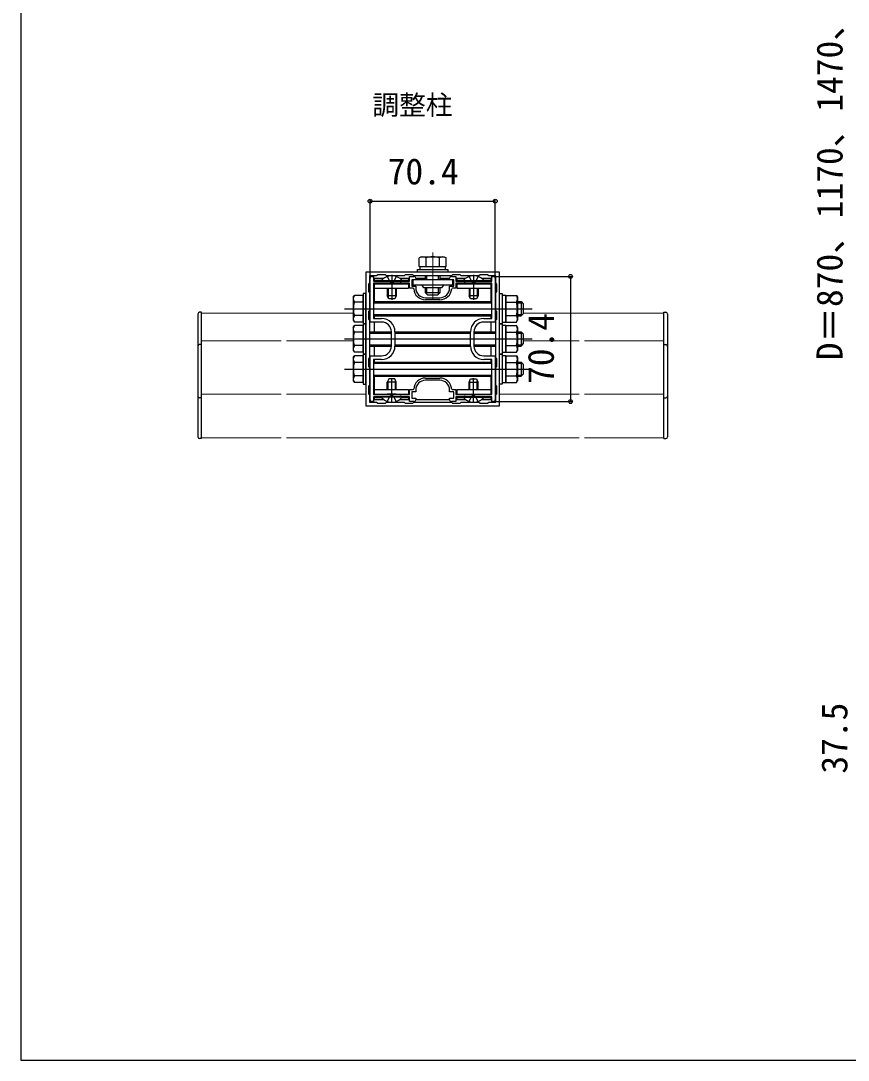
# Model space of a CAD drawing. Units: millimetres, scale not verified. Extents: x -875 to 875, y -1303 to 1296.
# Drawn here: x -875 to -410, y -1303 to -719 of the extents above; entities that cross this region are included whole.
import ezdxf
from ezdxf.enums import TextEntityAlignment as Align

# ---------------------------------------------------------------- set-up
doc = ezdxf.new("R2010")
doc.units = ezdxf.units.MM
doc.header["$LTSCALE"] = 8
for name, color, linetype in [('0-1_USER1', 3, 'Continuous'), ('0-2_YKK_11', 7, 'Continuous'), ('0-3_YKK_11E', 7, 'Continuous'), ('0-5_YKK_13', 4, 'Continuous'), ('0-6_YKK_D', 6, 'Continuous'), ('0-7_YKK_ZWAK', 7, 'Continuous')]:
    doc.layers.add(name, color=color, linetype=linetype)
doc.layers.add('0-4_YKK_12', color=2, linetype='Continuous', lineweight=18)
doc.styles.add('ＭＳ ゴシック', font='')
doc.styles.get('ＭＳ ゴシック').set_extended_font_data('MS Gothic')

msp = doc.modelspace()

# ---------------------------------------------------------------- linework, layer by layer
at = {"layer": '0-2_YKK_11'}
for p, q in [((-647.5, -874.6), (-639.5, -874.6)), ((-639.5, -875.8), (-647.5, -875.8)), ((-666.7, -901.8), (-666.7, -893.8)), ((-664.7, -893.8), (-664.7, -901.8)), ((-622.3, -901.8), (-622.3, -893.8)), ((-620.3, -893.8), (-620.3, -901.8)), ((-647.5, -919.8), (-639.5, -919.8)), ((-639.5, -921), (-647.5, -921))]:
    msp.add_line(p, q, dxfattribs=at)
for points in [[(-672.2, -888.3), (-678.7, -888.3), (-678.7, -863.6)], [(-677.7, -862.6), (-676.7, -862.6), (-676.7, -865.3), (-667.02, -865.3), (-666.76, -865.45), (-666.24, -865.45), (-665.98, -865.3), (-662.02, -865.3), (-661.76, -865.45), (-661.24, -865.45), (-660.98, -865.3), (-656.5, -865.3), (-656.5, -862.6), (-654, -862.6)], [(-653, -863.6), (-653, -864.6), (-655.3, -864.6), (-655.3, -868.1), (-653, -868.1), (-653, -869.1)], [(-634, -869.1), (-634, -868.1), (-631.7, -868.1), (-631.7, -864.6), (-634, -864.6), (-634, -863.6)], [(-633, -862.6), (-630.5, -862.6), (-630.5, -865.3), (-626.02, -865.3), (-625.76, -865.45), (-625.24, -865.45), (-624.98, -865.3), (-621.02, -865.3), (-620.76, -865.45), (-620.24, -865.45), (-619.98, -865.3), (-610.3, -865.3), (-610.3, -862.6), (-609.3, -862.6)], [(-608.3, -863.6), (-608.3, -888.3), (-614.8, -888.3)], [(-654.183, -869.579), (-654.482, -869.3), (-656.5, -869.3), (-656.5, -866.5), (-676.7, -866.5), (-676.7, -886.3), (-672.2, -886.3)], [(-610.3, -866.5), (-630.5, -866.5), (-630.5, -869.3), (-632.518, -869.3), (-632.817, -869.579)], [(-614.8, -886.3), (-610.3, -886.3), (-610.3, -866.5)], [(-678.7, -932), (-678.7, -907.3), (-672.2, -907.3)], [(-672.2, -909.3), (-676.7, -909.3), (-676.7, -929.1), (-656.5, -929.1), (-656.5, -926.3), (-654.482, -926.3), (-654.183, -926.021)], [(-632.817, -926.021), (-632.518, -926.3), (-630.5, -926.3), (-630.5, -929.1), (-610.3, -929.1), (-610.3, -909.3), (-614.8, -909.3)], [(-614.8, -907.3), (-608.3, -907.3), (-608.3, -932)], [(-653, -926.5), (-653, -927.5), (-655.3, -927.5), (-655.3, -931), (-653, -931), (-653, -932)], [(-634, -932), (-634, -931), (-631.7, -931), (-631.7, -927.5), (-634, -927.5), (-634, -926.5)], [(-654, -933), (-656.5, -933), (-656.5, -930.3), (-660.98, -930.3), (-661.24, -930.15), (-661.76, -930.15), (-662.02, -930.3), (-665.98, -930.3), (-666.24, -930.15), (-666.76, -930.15), (-667.02, -930.3), (-676.7, -930.3), (-676.7, -933), (-677.7, -933)], [(-609.3, -933), (-610.3, -933), (-610.3, -930.3), (-619.98, -930.3), (-620.24, -930.15), (-620.76, -930.15), (-621.02, -930.3), (-624.98, -930.3), (-625.24, -930.15), (-625.76, -930.15), (-626.02, -930.3), (-630.5, -930.3), (-630.5, -933), (-633, -933)]]:
    msp.add_lwpolyline(points, dxfattribs=at)
for centre, radius, start, end in [((-677.7, -863.6), 1, 90.00001, 179.99999), ((-654, -863.6), 1, 0.00001, 89.99999), ((-633, -863.6), 1, 90.00001, 179.99999), ((-609.3, -863.6), 1, 0.00001, 89.99999), ((-647.5, -869.1), 6.7, 184.09604, 270), ((-647.5, -869.1), 5.5, 180.00001, 269.99999), ((-639.5, -869.1), 5.5, 270.00001, 359.99999), ((-639.5, -869.1), 6.7, 270, 355.90396), ((-672.2, -893.8), 7.5, 0.00001, 89.99999), ((-614.8, -893.8), 7.5, 90.00001, 179.99999), ((-672.2, -893.8), 5.5, 0.00001, 89.99999), ((-614.8, -893.8), 5.5, 90.00001, 179.99999), ((-672.2, -901.8), 5.5, 270.00001, 359.99999), ((-672.2, -901.8), 7.5, 270.00001, 359.99999), ((-614.8, -901.8), 7.5, 180.00001, 269.99999), ((-614.8, -901.8), 5.5, 180.00001, 269.99999), ((-647.5, -926.5), 6.7, 90, 175.90396), ((-647.5, -926.5), 5.5, 90.00001, 179.99999), ((-639.5, -926.5), 6.7, 4.09604, 90), ((-639.5, -926.5), 5.5, 0.00001, 89.99999), ((-677.7, -932), 1, 180.00001, 269.99999), ((-654, -932), 1, 270.00001, 359.99999), ((-633, -932), 1, 180.00001, 269.99999), ((-609.3, -932), 1, 270.00001, 359.99999)]:
    msp.add_arc(centre, radius, start, end, dxfattribs=at)
at = {"layer": '0-3_YKK_11E'}
msp.add_lwpolyline([(-606, -860.3), (-681, -860.3), (-681, -935.3), (-606, -935.3)], close=True, dxfattribs=at)
for points in [[(-633, -862.3), (-654, -862.3), (-654.6, -861.7), (-658.9, -861.7), (-659.5, -862.3), (-669.5, -862.3), (-670.1, -861.7), (-674.4, -861.7), (-675, -862.3), (-679, -862.3), (-679, -866.3), (-679.6, -866.9), (-679.6, -871.2), (-679, -871.8), (-679, -881.8), (-679.6, -882.4), (-679.6, -886.7), (-679, -887.3), (-679, -908.3), (-679.6, -908.9), (-679.6, -913.2), (-679, -913.8), (-679, -923.8), (-679.6, -924.4), (-679.6, -928.7), (-679, -929.3), (-679, -933.3), (-675, -933.3), (-674.4, -933.9), (-670.1, -933.9), (-669.5, -933.3), (-659.5, -933.3), (-658.9, -933.9), (-654.6, -933.9), (-654, -933.3), (-633, -933.3), (-632.4, -933.9), (-628.1, -933.9), (-627.5, -933.3), (-617.5, -933.3)], [(-617.5, -933.3), (-616.9, -933.9), (-612.6, -933.9), (-612, -933.3), (-608, -933.3), (-608, -929.3), (-607.4, -928.7), (-607.4, -924.4), (-608, -923.8), (-608, -913.8), (-607.4, -913.2), (-607.4, -908.9), (-608, -908.3), (-608, -887.3), (-607.4, -886.7), (-607.4, -882.4), (-608, -881.8), (-608, -871.8), (-607.4, -871.2), (-607.4, -866.9), (-608, -866.3), (-608, -862.3), (-612, -862.3), (-612.6, -861.7), (-616.9, -861.7), (-617.5, -862.3), (-627.5, -862.3), (-628.1, -861.7), (-632.4, -861.7), (-633, -862.3)]]:
    msp.add_lwpolyline(points, dxfattribs=at)
at = {"layer": '0-4_YKK_12'}
for p, q in [((-643.5, -849.1), (-643.5, -875.6)), ((-773.5, -883.3), (-773.5, -953.3)), ((-513.5, -883.3), (-513.5, -953.3)), ((-773.5, -898.8), (-728.75, -898.8)), ((-725.75, -898.8), (-688.1, -898.8)), ((-592.6, -898.8), (-561.25, -898.8)), ((-558.25, -898.8), (-513.5, -898.8)), ((-773.5, -928.8), (-728.75, -928.8)), ((-725.75, -928.8), (-681, -928.8)), ((-606, -928.8), (-561.25, -928.8)), ((-558.25, -928.8), (-513.5, -928.8)), ((-773.5, -953.3), (-728.75, -953.3)), ((-725.75, -953.3), (-561.25, -953.3)), ((-558.25, -953.3), (-513.5, -953.3))]:
    msp.add_line(p, q, dxfattribs=at)
for points in [[(-773.5, -883.3), (-728.75, -883.3), (-725.75, -883.3), (-688.1, -883.3)], [(-592.6, -883.3), (-561.25, -883.3), (-558.25, -883.3), (-513.5, -883.3)]]:
    msp.add_lwpolyline(points, dxfattribs=at)
at = {"layer": '0-5_YKK_13'}
for p, q in [((-650, -851.6), (-651.006, -852.181)), ((-651.006, -857.1), (-651.006, -852.181)), ((-650, -851.6), (-637, -851.6)), ((-647.253, -857.1), (-647.253, -852.181)), ((-639.747, -857.1), (-639.747, -852.181)), ((-637, -851.6), (-635.994, -852.181)), ((-635.994, -857.1), (-635.994, -852.181)), ((-651.006, -857.1), (-635.994, -857.1)), ((-650.55, -858.7), (-650.55, -857.1)), ((-647.5, -857.1), (-639.5, -857.1)), ((-636.45, -857.1), (-636.45, -858.7)), ((-676.4, -864.8), (-672.179, -864.8)), ((-669, -862.717), (-667.645, -865.435)), ((-666.5, -861.8), (-666.5, -875.8)), ((-664, -862.717), (-665.355, -865.435)), ((-656.5, -863.8), (-661.934, -863.8)), ((-660.821, -864.8), (-657, -864.8)), ((-657, -863.8), (-657, -864.8)), ((-654.7, -864.6), (-654.7, -867.5)), ((-632.3, -864.6), (-654.7, -864.6)), ((-647.5, -863.8), (-653, -863.8)), ((-647.5, -864.6), (-647.5, -862.3)), ((-646.852, -864.6), (-646.852, -862.3)), ((-640.148, -864.6), (-640.148, -862.3)), ((-639.5, -862.3), (-639.5, -864.6)), ((-634, -863.8), (-639.5, -863.8)), ((-632.3, -864.6), (-632.3, -867.5)), ((-625.066, -863.8), (-630.5, -863.8)), ((-630, -863.8), (-630, -864.8)), ((-630, -864.8), (-626.179, -864.8)), ((-623, -862.717), (-621.645, -865.435)), ((-620.5, -861.8), (-620.5, -875.8)), ((-618, -862.717), (-619.355, -865.435)), ((-614.821, -864.8), (-610.6, -864.8)), ((-676.4, -866.542), (-676.4, -876.8)), ((-676.4, -866.8), (-657, -866.8)), ((-676.4, -869.3), (-657, -869.3)), ((-672.4, -865.052), (-672.4, -865.3)), ((-660.6, -865.052), (-672.4, -865.052)), ((-672.4, -865.3), (-660.6, -865.3)), ((-669, -866.7), (-668.927, -866.5)), ((-664, -866.7), (-669, -866.7)), ((-669, -866.7), (-669, -866.8)), ((-669, -869.3), (-669, -873.6)), ((-668.567, -866.7), (-668.609, -866.5)), ((-668.567, -866.7), (-668.567, -866.8)), ((-668.567, -869.3), (-668.567, -874.52)), ((-666.5, -866.044), (-667.645, -865.435)), ((-666.5, -866.044), (-665.355, -865.435)), ((-664.433, -866.7), (-664.391, -866.5)), ((-664.433, -866.7), (-664.433, -866.8)), ((-664.433, -869.3), (-664.433, -874.52)), ((-664, -866.7), (-664.073, -866.5)), ((-664, -866.7), (-664, -866.8)), ((-664, -869.3), (-664, -873.6)), ((-660.6, -865.052), (-660.6, -865.3)), ((-657, -866.8), (-657, -869.3)), ((-632.3, -867.5), (-654.7, -867.5)), ((-638.5, -869), (-648.5, -869)), ((-647.5, -871.9), (-647.5, -869)), ((-646.852, -872.548), (-646.852, -869)), ((-640.148, -872.548), (-640.148, -869)), ((-639.5, -869), (-639.5, -871.9)), ((-630, -866.8), (-630, -869.3)), ((-630, -866.8), (-610.6, -866.8)), ((-630, -869.3), (-610.6, -869.3)), ((-626.4, -865.052), (-626.4, -865.3)), ((-614.6, -865.052), (-626.4, -865.052)), ((-626.4, -865.3), (-614.6, -865.3)), ((-623, -866.7), (-622.927, -866.5)), ((-618, -866.7), (-623, -866.7)), ((-623, -866.7), (-623, -866.8)), ((-623, -869.3), (-623, -873.6)), ((-622.567, -866.7), (-622.609, -866.5)), ((-622.567, -866.7), (-622.567, -866.8)), ((-622.567, -869.3), (-622.567, -874.52)), ((-620.5, -866.044), (-621.645, -865.435)), ((-620.5, -866.044), (-619.355, -865.435)), ((-618.433, -866.7), (-618.391, -866.5)), ((-618.433, -866.7), (-618.433, -866.8)), ((-618.433, -869.3), (-618.433, -874.52)), ((-618, -866.7), (-618.073, -866.5)), ((-618, -866.7), (-618, -866.8)), ((-618, -869.3), (-618, -873.6)), ((-614.6, -865.052), (-614.6, -865.3)), ((-610.6, -876.8), (-610.6, -866.542)), ((-688.1, -874.3), (-687.519, -873.294)), ((-688.1, -874.3), (-688.1, -887.3)), ((-664, -873.6), (-669, -873.6)), ((-668.2, -875.3), (-669, -873.6)), ((-664.8, -875.3), (-668.2, -875.3)), ((-664, -873.6), (-664.8, -875.3)), ((-639.5, -871.9), (-647.5, -871.9)), ((-646.3, -873.1), (-647.5, -871.9)), ((-640.7, -873.1), (-646.3, -873.1)), ((-640.7, -873.1), (-639.5, -871.9)), ((-618, -873.6), (-623, -873.6)), ((-622.2, -875.3), (-623, -873.6)), ((-618.8, -875.3), (-622.2, -875.3)), ((-618, -873.6), (-618.8, -875.3)), ((-604.4, -873.1), (-602.4, -873.1)), ((-693.1, -880.8), (-587.6, -880.8)), ((-682.6, -877.047), (-687.519, -877.047)), ((-679, -876.8), (-678.7, -876.8)), ((-679, -877.48), (-678.7, -877.48)), ((-676.7, -876.8), (-610.3, -876.8)), ((-676.7, -877.48), (-610.3, -877.48)), ((-608.3, -876.8), (-608, -876.8)), ((-608.3, -877.48), (-608, -877.48)), ((-602.4, -877.047), (-596.481, -877.047)), ((-595.9, -877.48), (-593.12, -877.48)), ((-593.8, -876.8), (-593.8, -884.8)), ((-775.5, -883.8), (-775.5, -952.8)), ((-773.5, -882.8), (-774.5, -882.8)), ((-773.5, -953.8), (-773.5, -882.8)), ((-688.1, -887.3), (-687.519, -888.306)), ((-682.6, -884.553), (-687.519, -884.553)), ((-679.6, -884.12), (-678.7, -884.12)), ((-679.6, -884.8), (-678.7, -884.8)), ((-676.7, -884.12), (-610.3, -884.12)), ((-676.7, -884.8), (-610.3, -884.8)), ((-676.4, -884.8), (-676.4, -886.258)), ((-610.6, -886.258), (-610.6, -884.8)), ((-608.3, -884.12), (-607.4, -884.12)), ((-608.3, -884.8), (-607.4, -884.8)), ((-602.4, -884.553), (-596.481, -884.553)), ((-595.9, -884.12), (-593.12, -884.12)), ((-513.5, -953.8), (-513.5, -882.8)), ((-513.5, -882.8), (-512.5, -882.8)), ((-511.5, -883.8), (-511.5, -952.8)), ((-688.1, -891.3), (-687.519, -890.294)), ((-688.1, -891.3), (-688.1, -904.3)), ((-682.6, -888.306), (-687.519, -888.306)), ((-682.6, -894.047), (-687.519, -894.047)), ((-679, -893.8), (-666.7, -893.8)), ((-676.4, -888.3), (-676.4, -893.8)), ((-664.7, -893.8), (-622.3, -893.8)), ((-620.3, -893.8), (-608, -893.8)), ((-610.6, -893.8), (-610.6, -888.3)), ((-604.4, -890.1), (-602.4, -890.1)), ((-602.4, -894.047), (-596.481, -894.047)), ((-593.8, -893.8), (-593.8, -901.8)), ((-693.1, -897.8), (-587.6, -897.8)), ((-679, -894.48), (-666.7, -894.48)), ((-664.7, -894.48), (-622.3, -894.48)), ((-620.3, -894.48), (-608, -894.48)), ((-595.9, -894.48), (-593.12, -894.48)), ((-773.5, -900.954), (-774.5, -900.954)), ((-688.1, -904.3), (-687.519, -905.306)), ((-682.6, -901.553), (-687.519, -901.553)), ((-682.6, -905.306), (-687.519, -905.306)), ((-679, -901.12), (-666.7, -901.12)), ((-679, -901.8), (-666.7, -901.8)), ((-676.4, -901.8), (-676.4, -907.3)), ((-664.7, -901.12), (-622.3, -901.12)), ((-664.7, -901.8), (-622.3, -901.8)), ((-620.3, -901.12), (-608, -901.12)), ((-620.3, -901.8), (-608, -901.8)), ((-610.6, -907.3), (-610.6, -901.8)), ((-602.4, -901.553), (-596.481, -901.553)), ((-595.9, -901.12), (-593.12, -901.12)), ((-513.5, -900.954), (-512.5, -900.954)), ((-688.1, -908.3), (-687.519, -907.294)), ((-688.1, -908.3), (-688.1, -921.3)), ((-682.6, -911.047), (-687.519, -911.047)), ((-679.6, -910.8), (-678.7, -910.8)), ((-679.6, -911.48), (-678.7, -911.48)), ((-676.7, -910.8), (-610.3, -910.8)), ((-676.7, -911.48), (-610.3, -911.48)), ((-676.4, -909.342), (-676.4, -910.8)), ((-610.6, -910.8), (-610.6, -909.342)), ((-608.3, -910.8), (-607.4, -910.8)), ((-608.3, -911.48), (-607.4, -911.48)), ((-604.4, -907.1), (-602.4, -907.1)), ((-602.4, -911.047), (-596.481, -911.047)), ((-595.9, -911.48), (-593.12, -911.48)), ((-593.8, -910.8), (-593.8, -918.8)), ((-693.1, -914.8), (-587.6, -914.8)), ((-688.1, -921.3), (-687.519, -922.306)), ((-682.6, -918.553), (-687.519, -918.553)), ((-682.6, -922.306), (-687.519, -922.306)), ((-679, -918.12), (-678.7, -918.12)), ((-679, -918.8), (-678.7, -918.8)), ((-676.7, -918.12), (-610.3, -918.12)), ((-676.7, -918.8), (-610.3, -918.8)), ((-676.4, -918.8), (-676.4, -929.058)), ((-668.2, -920.3), (-669, -922)), ((-669, -926.3), (-669, -922)), ((-664, -922), (-669, -922)), ((-668.567, -926.3), (-668.567, -921.08)), ((-664.8, -920.3), (-668.2, -920.3)), ((-666.5, -933.8), (-666.5, -919.8)), ((-664, -922), (-664.8, -920.3)), ((-664.433, -926.3), (-664.433, -921.08)), ((-664, -926.3), (-664, -922)), ((-623, -922), (-622.2, -920.3)), ((-623, -926.3), (-623, -922)), ((-623, -922), (-618, -922)), ((-622.567, -926.3), (-622.567, -921.08)), ((-622.2, -920.3), (-618.8, -920.3)), ((-620.5, -933.8), (-620.5, -919.8)), ((-618.8, -920.3), (-618, -922)), ((-618.433, -926.3), (-618.433, -921.08)), ((-618, -926.3), (-618, -922)), ((-610.6, -929.058), (-610.6, -918.8)), ((-608.3, -918.12), (-608, -918.12)), ((-608.3, -918.8), (-608, -918.8)), ((-602.4, -918.553), (-596.481, -918.553)), ((-595.9, -918.12), (-593.12, -918.12)), ((-676.4, -926.3), (-657, -926.3)), ((-676.4, -928.8), (-657, -928.8)), ((-669, -928.9), (-669, -928.8)), ((-664, -928.9), (-669, -928.9)), ((-669, -928.9), (-668.927, -929.1)), ((-668.567, -928.9), (-668.609, -929.1)), ((-668.567, -928.9), (-668.567, -928.8)), ((-664.433, -928.9), (-664.433, -928.8)), ((-664.433, -928.9), (-664.391, -929.1)), ((-664, -928.9), (-664.073, -929.1)), ((-664, -928.9), (-664, -928.8)), ((-657, -926.3), (-657, -928.8)), ((-630, -926.3), (-630, -928.8)), ((-630, -926.3), (-610.6, -926.3)), ((-630, -928.8), (-610.6, -928.8)), ((-623, -928.9), (-623, -928.8)), ((-623, -928.9), (-618, -928.9)), ((-623, -928.9), (-622.927, -929.1)), ((-622.567, -928.9), (-622.609, -929.1)), ((-622.567, -928.9), (-622.567, -928.8)), ((-618.433, -928.9), (-618.433, -928.8)), ((-618.433, -928.9), (-618.391, -929.1)), ((-618, -928.9), (-618.073, -929.1)), ((-618, -928.9), (-618, -928.8)), ((-773.5, -930.954), (-774.5, -930.954)), ((-676.4, -930.3), (-676.4, -931.8)), ((-676.4, -930.8), (-672.179, -930.8)), ((-676.4, -931.8), (-671.066, -931.8)), ((-672.4, -930.3), (-660.6, -930.3)), ((-672.4, -930.548), (-672.4, -930.3)), ((-660.6, -930.548), (-672.4, -930.548)), ((-669, -932.883), (-667.645, -930.165)), ((-666.5, -929.556), (-667.645, -930.165)), ((-666.5, -929.556), (-665.355, -930.165)), ((-664, -932.883), (-665.355, -930.165)), ((-661.934, -931.8), (-656.5, -931.8)), ((-660.821, -930.8), (-657, -930.8)), ((-660.6, -930.548), (-660.6, -930.3)), ((-657, -930.8), (-657, -931.8)), ((-653, -931.8), (-634, -931.8)), ((-630.5, -931.8), (-625.066, -931.8)), ((-630, -930.8), (-626.179, -930.8)), ((-630, -930.8), (-630, -931.8)), ((-614.6, -930.3), (-626.4, -930.3)), ((-626.4, -930.548), (-626.4, -930.3)), ((-626.4, -930.548), (-614.6, -930.548)), ((-623, -932.883), (-621.645, -930.165)), ((-620.5, -929.556), (-621.645, -930.165)), ((-620.5, -929.556), (-619.355, -930.165)), ((-618, -932.883), (-619.355, -930.165)), ((-615.934, -931.8), (-610.6, -931.8)), ((-614.821, -930.8), (-610.6, -930.8)), ((-614.6, -930.548), (-614.6, -930.3)), ((-610.6, -931.8), (-610.6, -930.3)), ((-513.5, -930.954), (-512.5, -930.954)), ((-773.5, -953.8), (-774.5, -953.8)), ((-513.5, -953.8), (-512.5, -953.8))]:
    msp.add_line(p, q, dxfattribs=at)
for points in [[(-635, -860.3), (-652, -860.3), (-652, -858.7), (-635, -858.7)], [(-681, -872.3), (-682.6, -872.3), (-682.6, -889.3), (-681, -889.3)], [(-604.4, -872.3), (-604.4, -889.3), (-606, -889.3), (-606, -872.3)], [(-681, -889.3), (-682.6, -889.3), (-682.6, -906.3), (-681, -906.3)], [(-604.4, -889.3), (-604.4, -906.3), (-606, -906.3), (-606, -889.3)], [(-681, -906.3), (-682.6, -906.3), (-682.6, -923.3), (-681, -923.3)], [(-604.4, -906.3), (-604.4, -923.3), (-606, -923.3), (-606, -906.3)]]:
    msp.add_lwpolyline(points, close=True, dxfattribs=at)
for points in [[(-671.066, -863.8), (-676.4, -863.8), (-676.4, -865.3)], [(-610.6, -865.3), (-610.6, -863.8), (-615.934, -863.8)], [(-637.5, -867.5), (-638.5, -869), (-648.5, -869), (-649.5, -867.5)], [(-682.6, -888.306), (-682.6, -873.294), (-687.519, -873.294)], [(-602.4, -873.1), (-602.4, -888.5), (-604.4, -888.5)], [(-602.4, -888.306), (-602.4, -873.294), (-596.481, -873.294), (-595.9, -874.3), (-595.9, -887.3)], [(-595.9, -876.8), (-593.8, -876.8), (-592.6, -878), (-592.6, -883.6)], [(-602.4, -888.306), (-596.481, -888.306), (-595.9, -887.3)], [(-595.9, -884.8), (-593.8, -884.8), (-592.6, -883.6)], [(-682.6, -905.306), (-682.6, -890.294), (-687.519, -890.294)], [(-602.4, -890.1), (-602.4, -905.5), (-604.4, -905.5)], [(-602.4, -905.306), (-602.4, -890.294), (-596.481, -890.294), (-595.9, -891.3), (-595.9, -904.3)], [(-595.9, -893.8), (-593.8, -893.8), (-592.6, -895), (-592.6, -900.6)], [(-602.4, -905.306), (-596.481, -905.306), (-595.9, -904.3)], [(-595.9, -901.8), (-593.8, -901.8), (-592.6, -900.6)], [(-682.6, -922.306), (-682.6, -907.294), (-687.519, -907.294)], [(-602.4, -907.1), (-602.4, -922.5), (-604.4, -922.5)], [(-602.4, -922.306), (-602.4, -907.294), (-596.481, -907.294), (-595.9, -908.3), (-595.9, -921.3)], [(-595.9, -910.8), (-593.8, -910.8), (-592.6, -912), (-592.6, -917.6)], [(-602.4, -922.306), (-596.481, -922.306), (-595.9, -921.3)], [(-595.9, -918.8), (-593.8, -918.8), (-592.6, -917.6)]]:
    msp.add_lwpolyline(points, dxfattribs=at)
for centre, radius, start, end in [((-649.129, -854.923), 3.323, 55.61575, 124.38425), ((-643.5, -864.019), 12.419, 72.41205, 107.58795), ((-637.871, -854.923), 3.323, 55.61575, 124.38425), ((-666.5, -870), 7.7, 39.98312, 140.01688), ((-620.5, -870), 7.7, 39.98312, 140.01688), ((-684.777, -875.171), 3.323, 145.61575, 214.38425), ((-599.223, -875.171), 3.323, 325.61575, 34.38425), ((-675.681, -880.8), 12.419, 162.41205, 197.58795), ((-608.319, -880.8), 12.419, 342.41205, 17.58795), ((-774.5, -883.8), 1, 90, 180), ((-684.777, -886.429), 3.323, 145.61575, 214.38425), ((-599.223, -886.429), 3.323, 325.61575, 34.38425), ((-512.5, -883.8), 1, 0, 90), ((-684.777, -892.171), 3.323, 145.61575, 214.38425), ((-675.681, -897.8), 12.419, 162.41205, 197.58795), ((-599.223, -892.171), 3.323, 325.61575, 34.38425), ((-608.319, -897.8), 12.419, 342.41205, 17.58795), ((-774.5, -901.954), 1, 90, 180), ((-684.777, -903.429), 3.323, 145.61575, 214.38425), ((-599.223, -903.429), 3.323, 325.61575, 34.38425), ((-512.5, -901.954), 1, 0, 90), ((-684.777, -909.171), 3.323, 145.61575, 214.38425), ((-675.681, -914.8), 12.419, 162.41205, 197.58795), ((-599.223, -909.171), 3.323, 325.61575, 34.38425), ((-608.319, -914.8), 12.419, 342.41205, 17.58795), ((-684.777, -920.429), 3.323, 145.61575, 214.38425), ((-599.223, -920.429), 3.323, 325.61575, 34.38425), ((-774.5, -929.954), 1, 180, 270), ((-666.5, -925.6), 7.7, 219.98312, 320.01688), ((-620.5, -925.6), 7.7, 219.98312, 320.01688), ((-512.5, -929.954), 1, 270, 0), ((-774.5, -952.8), 1, 180, 270), ((-512.5, -952.8), 1, 270, 0)]:
    msp.add_arc(centre, radius, start, end, dxfattribs=at)
at = {"layer": '0-6_YKK_D'}
for p, q in [((-678.7, -862.6), (-678.7, -819.3)), ((-678.7, -820.3), (-608.3, -820.3)), ((-608.3, -862.6), (-608.3, -819.3)), ((-608.3, -862.6), (-565, -862.6)), ((-566, -862.6), (-566, -933)), ((-608.3, -933), (-565, -933))]:
    msp.add_line(p, q, dxfattribs=at)
for centre in [(-678.7, -820.3), (-608.3, -820.3), (-566, -862.6), (-566, -933)]:
    msp.add_circle(centre, 1.075, dxfattribs=at)
at = {"layer": '0-7_YKK_ZWAK'}
msp.add_line((-875, 1246.7), (-875, -1303.3), dxfattribs=at)
msp.add_lwpolyline([(-875, -1303.3), (875, -1303.3), (875, 1246.7)], dxfattribs=at)

# ---------------------------------------------------------------- texts
at = {"layer": '0-1_USER1', "style": 'ＭＳ ゴシック'}
msp.add_text('調整柱', height=11, dxfattribs=at).set_placement((-677.372, -775.027), align=Align.BOTTOM_LEFT)
at = {"layer": '0-6_YKK_D', "style": 'ＭＳ ゴシック'}
for s, p in [('D＝870、1170、1470、1770', (-408.727, -909.8)), ('70.4', (-571, -923.084)), ('37.5', (-406, -1142.168))]:
    msp.add_text(s, height=14.66, rotation=90, dxfattribs=at).set_placement(p, align=Align.BOTTOM_LEFT)
msp.add_text('70.4', height=14.66, dxfattribs=at).set_placement((-668.784, -815.3), align=Align.BOTTOM_LEFT)

doc.saveas('drawing.dxf')
